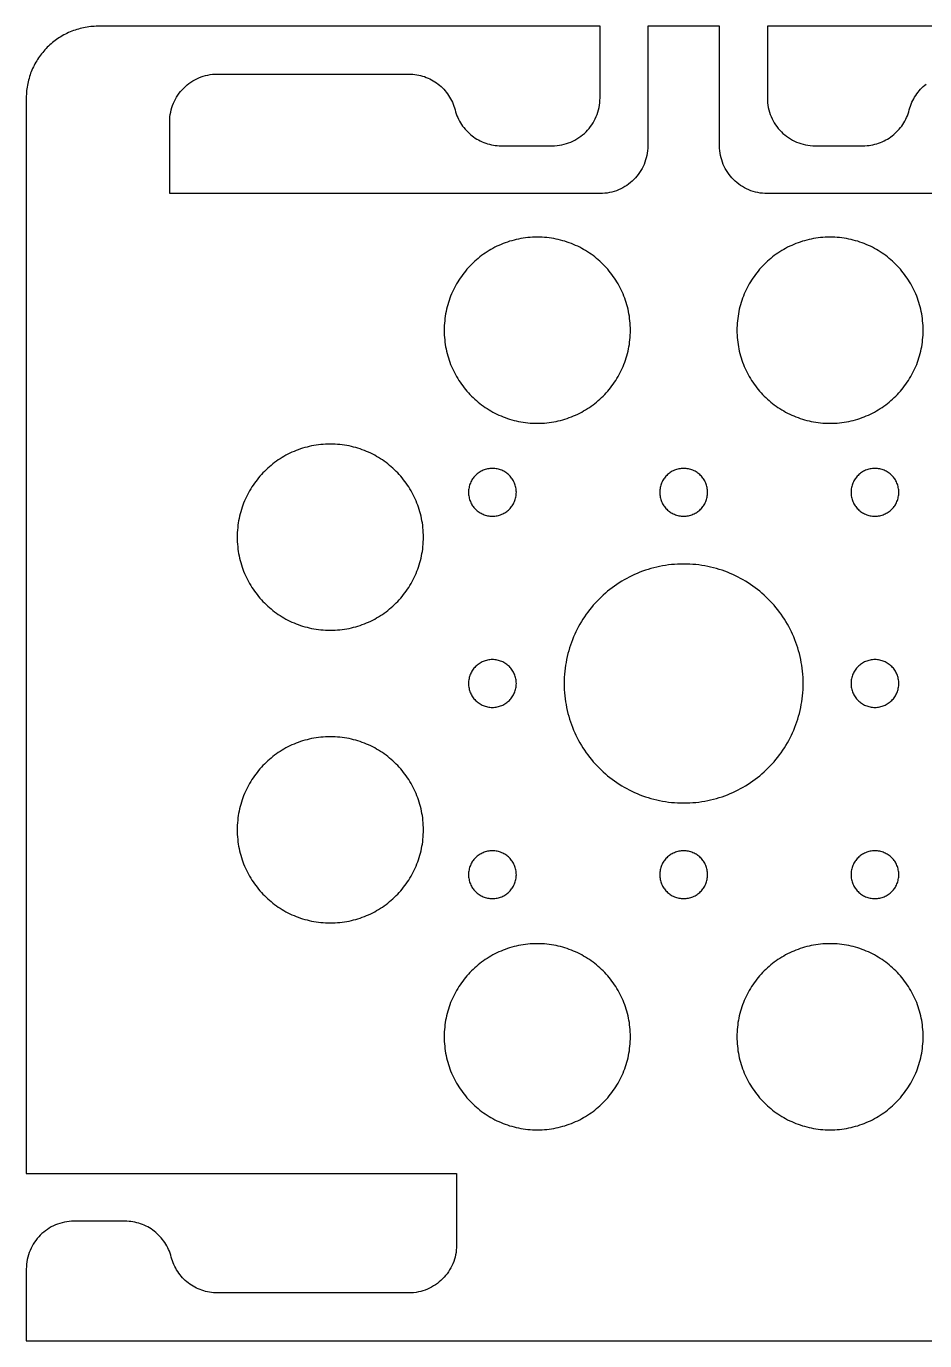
# Model space of a CAD drawing. Extents: x -13 to 43.9, y 40.2 to 95.2.
# Drawn here: x -13 to 24.6, y 40.2 to 95.2 of the extents above; entities that cross this region are included whole.
import ezdxf

# ---------------------------------------------------------------- set-up
doc = ezdxf.new("R2010")
doc.units = 0
doc.layers.get('0').update_dxf_attribs({"linetype": 'CONTINUOUS'})

msp = doc.modelspace()

# ---------------------------------------------------------------- linework, layer by layer
at = {"color": 7}
for points in [[(-13, 43.25), (-13, 40.25), (33.896, 40.25), (33.896, 47.25), (40.796, 47.25), (40.796, 60.3), (43.896, 60.3), (43.896, 75.2), (40.796, 75.2), (40.796, 95.25), (18, 95.25), (18, 92.25)], [(11, 92.25), (11, 95.25), (-10, 95.25)], [(16, 90.25), (16, 95.25), (13, 95.25), (13, 90.25)], [(-5.000529, 93.250534), (2.999471, 93.252634)], [(-13, 92.25), (-13, 47.25), (5, 47.25), (5, 44.25)], [(11, 88.25), (-7, 88.25), (-7, 91.250529)], [(36, 91.250529), (36, 88.25), (18, 88.25)], [(6.873665, 90.25), (9, 90.25)], [(20, 90.25), (22, 90.25)], [(-8.872983, 45.25), (-11, 45.25)], [(3, 42.25), (-5, 42.25)]]:
    msp.add_lwpolyline(points, dxfattribs=at)
for points in [[(12.272062, 82.532072), (12.272065, 82.532072)], [(24.517934, 82.532072), (24.517934, 82.532072)], [(7.5, 75.75), (7.5, 75.75)], [(15.5, 75.75), (15.5, 75.75)], [(23.5, 75.75), (23.5, 75.75)], [(3.612927, 73.872934), (3.612928, 73.872934)], [(7.5, 67.75), (7.5, 67.75)], [(19.5, 67.75), (19.5, 67.75)], [(23.5, 67.75), (23.5, 67.75)], [(3.612928, 61.627065), (3.612928, 61.627065)], [(7.5, 59.75), (7.5, 59.75)], [(15.5, 59.75), (15.5, 59.75)], [(23.5, 59.75), (23.5, 59.75)], [(12.272062, 52.967928), (12.272065, 52.967928)], [(24.517931, 52.967928), (24.517934, 52.967928)]]:
    msp.add_lwpolyline(points, close=True, dxfattribs=at)
for points in [[(-10.604605, 95.18905), (-10.799897, 95.14909), (-10.988278, 95.09015), (-11.167735, 95.014244)], [(-10, 95.25), (-10.207107, 95.25), (-10.409312, 95.22901), (-10.604605, 95.18905)], [(-11.677328, 94.737646), (-11.836929, 94.629822), (-11.985597, 94.507043), (-12.12132, 94.371319)], [(-11.167735, 95.014244), (-11.347193, 94.938344), (-11.517727, 94.84547), (-11.677328, 94.737646)], [(-12.12132, 94.371319), (-12.257044, 94.235596), (-12.379823, 94.086928), (-12.487647, 93.927327)], [(-12.487647, 93.927327), (-12.595471, 93.767726), (-12.688341, 93.597192), (-12.764245, 93.417734)], [(-12.764245, 93.417734), (-12.840145, 93.238277), (-12.899088, 93.049896), (-12.939051, 92.854604)], [(-6.118489, 92.908777), (-6.012118, 92.980667), (-5.898458, 93.042589), (-5.778849, 93.093207)], [(-5.778849, 93.093207), (-5.65924, 93.143827), (-5.533683, 93.183137), (-5.403516, 93.209804)], [(-5.403516, 93.209804), (-5.27335, 93.236474), (-5.138574, 93.250494), (-5.000529, 93.250534)], [(2.999471, 93.252634), (3.113559, 93.252664), (3.22584, 93.243034), (3.335428, 93.224444)], [(3.335428, 93.224444), (3.445017, 93.205854), (3.551912, 93.178294), (3.655228, 93.142444)], [(3.655228, 93.142444), (3.758543, 93.106604), (3.85828, 93.062474), (3.95355, 93.01076)], [(3.95355, 93.01076), (4.04882, 92.95904), (4.139624, 92.89973), (4.225076, 92.833511)], [(-12.939051, 92.854604), (-12.979013, 92.659312), (-13, 92.457107), (-13, 92.25)], [(-6.658544, 92.36858), (-6.586684, 92.474971), (-6.504856, 92.574076), (-6.4144, 92.664555)], [(-6.4144, 92.664555), (-6.323944, 92.755035), (-6.224861, 92.836889), (-6.118489, 92.908777)], [(4.225076, 92.833511), (4.310528, 92.767291), (4.390626, 92.694166), (4.464486, 92.61482)], [(4.464486, 92.61482), (4.538346, 92.53547), (4.605967, 92.449907), (4.666462, 92.358807)], [(24.207206, 92.358841), (24.267696, 92.449941), (24.335321, 92.535509), (24.409181, 92.614856)], [(24.409181, 92.614856), (24.483041, 92.694206), (24.56314, 92.767331), (24.648592, 92.83355)], [(-6.959381, 91.653527), (-6.932748, 91.783701), (-6.893469, 91.909269), (-6.842883, 92.028891)], [(-6.842883, 92.028891), (-6.792297, 92.148513), (-6.730404, 92.262189), (-6.658544, 92.36858)], [(4.666462, 92.358807), (4.726957, 92.267707), (4.780326, 92.171074), (4.825684, 92.069595)], [(4.825684, 92.069595), (4.871041, 91.968116), (4.908386, 91.861791), (4.936833, 91.751306)], [(10.959367, 91.846927), (10.986008, 91.977125), (11, 92.111929), (11, 92.25)], [(18, 92.25), (18, 92.111929), (18.01399, 91.977125), (18.04063, 91.84693)], [(23.936837, 91.751334), (23.965287, 91.86182), (24.002627, 91.968146), (24.047985, 92.069626)], [(24.047985, 92.069626), (24.093345, 92.171106), (24.146715, 92.26774), (24.207206, 92.358841)], [(-7, 91.250529), (-7, 91.388574), (-6.986014, 91.523354), (-6.959381, 91.653527)], [(4.936833, 91.751306), (4.965273, 91.640846), (5.002609, 91.534542), (5.047953, 91.433082)], [(5.047953, 91.433082), (5.093297, 91.331622), (5.146651, 91.235006), (5.207128, 91.14392)], [(10.658431, 91.131778), (10.730311, 91.238179), (10.792227, 91.351868), (10.84283, 91.471507)], [(10.84283, 91.471507), (10.89343, 91.591145), (10.93273, 91.716732), (10.959367, 91.846927)], [(18.04063, 91.84693), (18.06727, 91.716735), (18.10656, 91.591148), (18.157167, 91.47151)], [(18.157167, 91.47151), (18.207767, 91.351871), (18.269683, 91.238182), (18.341566, 91.131781)], [(23.666545, 91.143942), (23.727025, 91.235032), (23.780375, 91.331646), (23.825719, 91.433107)], [(23.825719, 91.433107), (23.871059, 91.534568), (23.908399, 91.640872), (23.936837, 91.751334)], [(5.207128, 91.14392), (5.267605, 91.05283), (5.335205, 90.967279), (5.409042, 90.887941)], [(5.409042, 90.887941), (5.482879, 90.808601), (5.562955, 90.735481), (5.648381, 90.669263)], [(10.118219, 90.591566), (10.224619, 90.663446), (10.323731, 90.745301), (10.414213, 90.835783)], [(10.414213, 90.835783), (10.504693, 90.926263), (10.586548, 91.025377), (10.658431, 91.131778)], [(18.341566, 91.131781), (18.413446, 91.02538), (18.495302, 90.926269), (18.585784, 90.835786)], [(18.585784, 90.835786), (18.676264, 90.745306), (18.775378, 90.663451), (18.881778, 90.591569)], [(23.225292, 90.66928), (23.310722, 90.7355), (23.390793, 90.80862), (23.464631, 90.887959)], [(23.464631, 90.887959), (23.538471, 90.967299), (23.606068, 91.052855), (23.666545, 91.143942)], [(5.648381, 90.669263), (5.733807, 90.603043), (5.824584, 90.543732), (5.919828, 90.492009)], [(5.919828, 90.492009), (6.015071, 90.440289), (6.114779, 90.396149), (6.218068, 90.360297)], [(6.218068, 90.360297), (6.321356, 90.324447), (6.428224, 90.296867), (6.537785, 90.278247)], [(6.537785, 90.278247), (6.647346, 90.259651), (6.759602, 90.25), (6.873665, 90.25)], [(9, 90.25), (9.138071, 90.25), (9.272874, 90.26399), (9.403069, 90.29063)], [(9.403069, 90.29063), (9.533264, 90.31727), (9.658852, 90.35656), (9.77849, 90.407167)], [(9.77849, 90.407167), (9.898128, 90.457767), (10.011818, 90.519683), (10.118219, 90.591566)], [(13, 90.25), (13, 90.111929), (12.98601, 89.977125), (12.95937, 89.84693)], [(16.040633, 89.846927), (16.013992, 89.977125), (16, 90.111929), (16, 90.25)], [(18.881778, 90.591569), (18.988179, 90.519689), (19.101869, 90.457773), (19.221507, 90.40717)], [(19.221507, 90.40717), (19.341146, 90.35657), (19.466732, 90.31728), (19.596928, 90.290633)], [(19.596928, 90.290633), (19.727126, 90.263991), (19.861929, 90.25), (20, 90.25)], [(22, 90.25), (22.114064, 90.25), (22.22632, 90.2597), (22.335883, 90.27826)], [(22.335883, 90.27826), (22.445445, 90.29688), (22.552314, 90.32445), (22.655602, 90.36031)], [(22.655602, 90.36031), (22.758891, 90.39617), (22.8586, 90.4403), (22.953844, 90.492023)], [(22.953844, 90.492023), (23.049084, 90.543743), (23.139865, 90.603061), (23.225292, 90.66928)], [(12.95937, 89.84693), (12.93273, 89.716735), (12.89344, 89.591148), (12.842833, 89.47151)], [(16.15717, 89.471507), (16.10657, 89.591145), (16.06727, 89.716732), (16.040633, 89.846927)], [(12.658434, 89.131781), (12.586554, 89.02538), (12.504698, 88.926269), (12.414216, 88.835786)], [(12.842833, 89.47151), (12.792233, 89.351871), (12.730317, 89.238182), (12.658434, 89.131781)], [(16.341569, 89.131778), (16.269689, 89.238179), (16.207773, 89.351868), (16.15717, 89.471507)], [(16.585787, 88.835783), (16.495307, 88.926263), (16.413452, 89.025377), (16.341569, 89.131778)], [(12.118222, 88.591569), (12.011821, 88.519689), (11.898131, 88.457773), (11.778493, 88.40717)], [(12.414216, 88.835786), (12.323736, 88.745306), (12.224622, 88.663451), (12.118222, 88.591569)], [(16.881781, 88.591566), (16.775381, 88.663446), (16.676269, 88.745301), (16.585787, 88.835783)], [(17.22151, 88.407167), (17.101872, 88.457767), (16.988182, 88.519683), (16.881781, 88.591566)], [(11.403072, 88.290633), (11.272874, 88.263991), (11.138071, 88.25), (11, 88.25)], [(11.778493, 88.40717), (11.658854, 88.35657), (11.533268, 88.31728), (11.403072, 88.290633)], [(17.596931, 88.29063), (17.466735, 88.31727), (17.341149, 88.35656), (17.22151, 88.407167)], [(18, 88.25), (17.861929, 88.25), (17.727126, 88.26399), (17.596931, 88.29063)], [(8.377068, 86.427069), (8.108174, 86.427069), (7.845645, 86.399819), (7.592089, 86.347939)], [(9.162046, 86.347939), (8.908491, 86.399819), (8.645961, 86.427069), (8.377068, 86.427069)], [(20.622937, 86.427069), (20.354043, 86.427069), (20.091514, 86.399819), (19.837959, 86.347939)], [(21.407915, 86.347939), (21.15436, 86.399819), (20.891831, 86.427069), (20.622937, 86.427069)], [(6.860955, 86.120984), (6.627959, 86.022435), (6.406549, 85.901859), (6.199333, 85.761867)], [(7.592089, 86.347939), (7.338531, 86.296054), (7.093951, 86.219532), (6.860955, 86.120984)], [(9.893178, 86.120984), (9.660182, 86.219534), (9.415601, 86.296055), (9.162046, 86.347939)], [(10.554799, 85.761867), (10.347584, 85.901859), (10.126173, 86.022435), (9.893178, 86.120984)], [(19.106827, 86.120984), (18.873832, 86.022434), (18.652421, 85.901859), (18.445205, 85.761867)], [(19.837959, 86.347939), (19.584404, 86.296059), (19.339823, 86.219532), (19.106827, 86.120984)], [(22.139047, 86.120984), (21.906051, 86.219534), (21.66147, 86.296055), (21.407915, 86.347939)], [(22.800669, 85.761867), (22.593453, 85.901859), (22.372042, 86.022435), (22.139047, 86.120984)], [(5.622884, 85.286253), (5.44667, 85.110039), (5.287261, 84.917019), (5.14727, 84.709803)], [(6.199333, 85.761867), (5.992118, 85.621875), (5.799098, 85.462467), (5.622884, 85.286253)], [(11.131249, 85.286253), (10.955035, 85.462467), (10.762015, 85.621875), (10.554799, 85.761867)], [(11.606863, 84.709804), (11.466871, 84.917019), (11.307463, 85.110039), (11.131249, 85.286253)], [(17.868756, 85.286253), (17.692542, 85.110039), (17.533134, 84.917019), (17.393142, 84.709804)], [(18.445205, 85.761867), (18.23799, 85.621875), (18.04497, 85.462467), (17.868756, 85.286253)], [(23.377118, 85.286253), (23.200904, 85.462467), (23.007884, 85.621875), (22.800669, 85.761867)], [(23.852732, 84.709804), (23.71274, 84.917019), (23.553332, 85.110039), (23.377118, 85.286253)], [(5.14727, 84.709803), (5.007278, 84.502588), (4.886702, 84.281177), (4.788153, 84.048182)], [(11.96598, 84.048182), (11.86743, 84.281178), (11.746855, 84.502588), (11.606863, 84.709804)], [(17.393142, 84.709804), (17.25315, 84.502588), (17.132574, 84.281177), (17.034025, 84.048182)], [(24.211849, 84.048182), (24.113299, 84.281177), (23.992724, 84.502588), (23.852732, 84.709804)], [(4.788153, 84.048182), (4.689604, 83.815186), (4.613082, 83.570605), (4.561197, 83.31705)], [(12.192935, 83.31705), (12.141055, 83.570606), (12.064528, 83.815186), (11.96598, 84.048182)], [(17.034025, 84.048182), (16.935475, 83.815186), (16.858954, 83.570605), (16.80707, 83.31705)], [(24.438804, 83.31705), (24.386924, 83.570605), (24.310397, 83.815186), (24.211849, 84.048182)], [(4.561197, 83.31705), (4.509312, 83.063495), (4.482064, 82.800966), (4.482064, 82.532072)], [(12.272065, 82.532072), (12.272065, 82.800966), (12.244815, 83.063495), (12.192935, 83.31705)], [(16.80707, 83.31705), (16.75519, 83.063495), (16.72794, 82.800966), (16.72794, 82.532072)], [(24.517934, 82.532072), (24.517934, 82.800966), (24.490684, 83.063495), (24.438804, 83.31705)], [(4.482064, 82.532072), (4.482064, 82.263178), (4.509312, 82.000649), (4.561197, 81.747094)], [(12.192932, 81.747094), (12.244812, 82.000649), (12.272062, 82.263178), (12.272062, 82.532072)], [(16.72794, 82.532072), (16.72794, 82.263178), (16.75519, 82.000649), (16.80707, 81.747094)], [(24.438804, 81.747094), (24.490684, 82.000649), (24.517934, 82.263178), (24.517934, 82.532072)], [(4.561197, 81.747094), (4.613082, 81.493539), (4.689604, 81.248958), (4.788153, 81.015962)], [(11.965977, 81.015962), (12.064527, 81.248958), (12.141048, 81.493538), (12.192932, 81.747094)], [(16.80707, 81.747094), (16.85895, 81.493539), (16.935477, 81.248958), (17.034025, 81.015962)], [(24.211849, 81.015962), (24.310399, 81.248958), (24.38692, 81.493539), (24.438804, 81.747094)], [(4.788153, 81.015962), (4.886702, 80.782967), (5.007278, 80.561556), (5.14727, 80.35434)], [(11.60686, 80.35434), (11.746852, 80.561556), (11.867428, 80.782966), (11.965977, 81.015962)], [(17.034025, 81.015962), (17.132575, 80.782967), (17.25315, 80.561556), (17.393142, 80.35434)], [(23.852732, 80.35434), (23.992724, 80.561556), (24.1133, 80.782967), (24.211849, 81.015962)], [(5.14727, 80.35434), (5.287262, 80.147125), (5.44667, 79.954105), (5.622884, 79.777891)], [(11.131246, 79.777891), (11.30746, 79.954105), (11.466868, 80.147125), (11.60686, 80.35434)], [(17.393142, 80.35434), (17.533134, 80.147125), (17.692542, 79.954105), (17.868756, 79.777891)], [(23.377118, 79.777891), (23.553332, 79.954105), (23.71274, 80.147125), (23.852732, 80.35434)], [(5.622884, 79.777891), (5.799098, 79.601677), (5.992118, 79.442269), (6.199333, 79.302277)], [(10.554796, 79.302277), (10.762012, 79.442269), (10.955032, 79.601677), (11.131246, 79.777891)], [(17.868756, 79.777891), (18.04497, 79.601677), (18.23799, 79.442269), (18.445205, 79.302277)], [(22.800669, 79.302277), (23.007884, 79.442269), (23.200904, 79.601677), (23.377118, 79.777891)], [(6.199333, 79.302277), (6.406548, 79.162285), (6.627959, 79.041709), (6.860955, 78.94316)], [(9.893175, 78.94316), (10.12617, 79.04171), (10.347581, 79.162285), (10.554796, 79.302277)], [(18.445205, 79.302277), (18.652421, 79.162285), (18.873832, 79.041709), (19.106827, 78.94316)], [(22.139047, 78.94316), (22.372042, 79.04171), (22.593453, 79.162285), (22.800669, 79.302277)], [(6.860955, 78.94316), (7.093951, 78.84461), (7.338531, 78.768089), (7.592086, 78.716205)], [(7.592086, 78.716205), (7.845641, 78.664325), (8.108171, 78.637075), (8.377065, 78.637075)], [(8.377065, 78.637075), (8.645958, 78.637075), (8.908488, 78.664325), (9.162043, 78.716205)], [(9.162043, 78.716205), (9.415598, 78.768085), (9.660179, 78.844612), (9.893175, 78.94316)], [(19.106827, 78.94316), (19.339823, 78.84461), (19.584404, 78.768089), (19.837959, 78.716205)], [(19.837959, 78.716205), (20.091514, 78.664325), (20.354043, 78.637075), (20.622937, 78.637075)], [(20.622937, 78.637075), (20.891831, 78.637075), (21.15436, 78.664325), (21.407915, 78.716205)], [(21.407915, 78.716205), (21.66147, 78.768085), (21.906051, 78.844612), (22.139047, 78.94316)], [(-1.067051, 77.688801), (-1.320606, 77.636921), (-1.565187, 77.560394), (-1.798183, 77.461846)], [(-0.282073, 77.767931), (-0.550967, 77.767931), (-0.813496, 77.740681), (-1.067051, 77.688801)], [(0.502905, 77.688801), (0.24935, 77.740681), (-0.013179, 77.767931), (-0.282073, 77.767931)], [(1.234037, 77.461846), (1.001041, 77.560396), (0.756461, 77.636917), (0.502905, 77.688801)], [(-2.459804, 77.102729), (-2.66702, 76.962737), (-2.86004, 76.803329), (-3.036254, 76.627115)], [(-1.798183, 77.461846), (-2.031178, 77.363296), (-2.252589, 77.242721), (-2.459804, 77.102729)], [(1.895659, 77.102729), (1.688443, 77.242721), (1.467033, 77.363297), (1.234037, 77.461846)], [(2.472108, 76.627115), (2.295894, 76.803329), (2.102874, 76.962737), (1.895659, 77.102729)], [(-3.036254, 76.627115), (-3.212468, 76.450901), (-3.371876, 76.257881), (-3.511868, 76.050666)], [(2.947722, 76.050666), (2.80773, 76.257881), (2.648322, 76.450901), (2.472108, 76.627115)], [(5.792893, 76.457101), (5.747652, 76.411861), (5.706725, 76.362301), (5.670784, 76.309104)], [(5.940891, 76.57921), (5.88769, 76.54327), (5.838134, 76.50234), (5.792893, 76.457101)], [(6.110755, 76.67141), (6.050936, 76.64611), (5.994091, 76.61515), (5.940891, 76.57921)], [(6.298465, 76.72968), (6.233367, 76.71636), (6.170574, 76.69671), (6.110755, 76.67141)], [(6.5, 76.75), (6.430964, 76.75), (6.363563, 76.743), (6.298465, 76.72968)], [(6.701535, 76.729686), (6.636437, 76.743004), (6.569036, 76.75), (6.5, 76.75)], [(6.889245, 76.671416), (6.829426, 76.696716), (6.766633, 76.716366), (6.701535, 76.729686)], [(7.05911, 76.579216), (7.00591, 76.615156), (6.949065, 76.646116), (6.889245, 76.671416)], [(7.207107, 76.457107), (7.161866, 76.502347), (7.11231, 76.543277), (7.05911, 76.579216)], [(7.329216, 76.30911), (7.293275, 76.36231), (7.252348, 76.411866), (7.207107, 76.457107)], [(13.792893, 76.457101), (13.747653, 76.411861), (13.706723, 76.362301), (13.670784, 76.309104)], [(13.94089, 76.57921), (13.88769, 76.54327), (13.838134, 76.50234), (13.792893, 76.457101)], [(14.110755, 76.67141), (14.050935, 76.64611), (13.994091, 76.61515), (13.94089, 76.57921)], [(14.298465, 76.72968), (14.233365, 76.71636), (14.170574, 76.69671), (14.110755, 76.67141)], [(14.5, 76.75), (14.43096, 76.75), (14.363563, 76.743), (14.298465, 76.72968)], [(14.701529, 76.729686), (14.636437, 76.743004), (14.569036, 76.75), (14.5, 76.75)], [(14.889239, 76.671416), (14.829419, 76.696716), (14.766626, 76.716366), (14.701529, 76.729686)], [(15.059104, 76.579216), (15.005904, 76.615156), (14.949058, 76.646116), (14.889239, 76.671416)], [(15.207101, 76.457107), (15.161861, 76.502347), (15.112301, 76.543277), (15.059104, 76.579216)], [(15.32921, 76.30911), (15.29327, 76.36231), (15.25234, 76.411866), (15.207101, 76.457107)], [(21.792893, 76.457101), (21.747653, 76.411861), (21.706723, 76.362301), (21.670784, 76.309104)], [(21.94089, 76.57921), (21.88769, 76.54327), (21.838134, 76.50234), (21.792893, 76.457101)], [(22.110755, 76.67141), (22.050935, 76.64611), (21.994091, 76.61515), (21.94089, 76.57921)], [(22.298465, 76.72968), (22.233365, 76.71636), (22.170574, 76.69671), (22.110755, 76.67141)], [(22.5, 76.75), (22.43096, 76.75), (22.363563, 76.743), (22.298465, 76.72968)], [(22.701529, 76.729686), (22.636437, 76.743004), (22.569036, 76.75), (22.5, 76.75)], [(22.889239, 76.671416), (22.829419, 76.696716), (22.766626, 76.716366), (22.701529, 76.729686)], [(23.059104, 76.579216), (23.005904, 76.615156), (22.949058, 76.646116), (22.889239, 76.671416)], [(23.207101, 76.457107), (23.161861, 76.502347), (23.112301, 76.543277), (23.059104, 76.579216)], [(23.32921, 76.30911), (23.29327, 76.36231), (23.25234, 76.411866), (23.207101, 76.457107)], [(-3.511868, 76.050666), (-3.65186, 75.84345), (-3.772436, 75.622039), (-3.870985, 75.389044)], [(3.306839, 75.389044), (3.20829, 75.622039), (3.087714, 75.84345), (2.947722, 76.050666)], [(5.520316, 75.951529), (5.506996, 75.886437), (5.5, 75.819036), (5.5, 75.75)], [(5.578585, 76.139239), (5.553284, 76.079419), (5.533637, 76.016626), (5.520316, 75.951529)], [(5.670784, 76.309104), (5.634843, 76.255904), (5.603886, 76.199058), (5.578585, 76.139239)], [(7.421415, 76.139245), (7.396114, 76.199065), (7.365157, 76.255909), (7.329216, 76.30911)], [(7.479684, 75.951535), (7.466363, 76.016635), (7.446717, 76.079426), (7.421415, 76.139245)], [(7.5, 75.75), (7.5, 75.81904), (7.493, 75.886437), (7.479684, 75.951535)], [(13.520314, 75.951529), (13.506996, 75.886437), (13.5, 75.819036), (13.5, 75.75)], [(13.578584, 76.139239), (13.553284, 76.079419), (13.533634, 76.016626), (13.520314, 75.951529)], [(13.670784, 76.309104), (13.634844, 76.255904), (13.603884, 76.199058), (13.578584, 76.139239)], [(15.42141, 76.139245), (15.39611, 76.199065), (15.36515, 76.255909), (15.32921, 76.30911)], [(15.47968, 75.951535), (15.46636, 76.016635), (15.44671, 76.079426), (15.42141, 76.139245)], [(15.5, 75.75), (15.5, 75.81904), (15.493, 75.886437), (15.47968, 75.951535)], [(21.520314, 75.951529), (21.506996, 75.886437), (21.5, 75.819036), (21.5, 75.75)], [(21.578584, 76.139239), (21.553284, 76.079419), (21.533634, 76.016626), (21.520314, 75.951529)], [(21.670784, 76.309104), (21.634844, 76.255904), (21.603884, 76.199058), (21.578584, 76.139239)], [(23.42141, 76.139245), (23.39611, 76.199065), (23.36515, 76.255909), (23.32921, 76.30911)], [(23.47968, 75.951535), (23.46636, 76.016635), (23.44671, 76.079426), (23.42141, 76.139245)], [(23.5, 75.75), (23.5, 75.81904), (23.493, 75.886437), (23.47968, 75.951535)], [(-3.870985, 75.389044), (-3.969534, 75.156048), (-4.046056, 74.911467), (-4.09794, 74.657912)], [(3.533794, 74.657912), (3.48191, 74.911467), (3.405388, 75.156048), (3.306839, 75.389044)], [(5.5, 75.75), (5.5, 75.68096), (5.507, 75.613563), (5.520316, 75.548465)], [(5.520316, 75.548465), (5.533637, 75.483365), (5.553283, 75.420574), (5.578585, 75.360755)], [(5.578585, 75.360755), (5.603886, 75.300935), (5.634843, 75.244091), (5.670784, 75.19089)], [(7.329216, 75.190896), (7.365157, 75.244096), (7.396114, 75.300942), (7.421415, 75.360761)], [(7.421415, 75.360761), (7.446716, 75.420581), (7.466363, 75.483374), (7.479684, 75.548471)], [(7.479684, 75.548471), (7.493004, 75.613563), (7.5, 75.680964), (7.5, 75.75)], [(13.5, 75.75), (13.5, 75.68096), (13.507, 75.613563), (13.52032, 75.548465)], [(13.52032, 75.548465), (13.53364, 75.483365), (13.55329, 75.420574), (13.57859, 75.360755)], [(13.57859, 75.360755), (13.60389, 75.300935), (13.63485, 75.244091), (13.67079, 75.19089)], [(15.329216, 75.190896), (15.365156, 75.244096), (15.396116, 75.300942), (15.421416, 75.360761)], [(15.421416, 75.360761), (15.446716, 75.420581), (15.466366, 75.483374), (15.479686, 75.548471)], [(15.479686, 75.548471), (15.493004, 75.613563), (15.5, 75.680964), (15.5, 75.75)], [(21.5, 75.75), (21.5, 75.68096), (21.507, 75.613563), (21.52032, 75.548465)], [(21.52032, 75.548465), (21.53364, 75.483365), (21.55329, 75.420574), (21.57859, 75.360755)], [(21.57859, 75.360755), (21.60389, 75.300935), (21.63485, 75.244091), (21.67079, 75.19089)], [(23.329216, 75.190896), (23.365156, 75.244096), (23.396116, 75.300942), (23.421416, 75.360761)], [(23.421416, 75.360761), (23.446716, 75.420581), (23.466366, 75.483374), (23.479686, 75.548471)], [(23.479686, 75.548471), (23.493004, 75.613563), (23.5, 75.680964), (23.5, 75.75)], [(5.670784, 75.19089), (5.706725, 75.13769), (5.747652, 75.088134), (5.792893, 75.042893)], [(5.792893, 75.042893), (5.838134, 74.997653), (5.88769, 74.956723), (5.94089, 74.920784)], [(5.94089, 74.920784), (5.99409, 74.884844), (6.050935, 74.853884), (6.110755, 74.828584)], [(6.110755, 74.828584), (6.170574, 74.803284), (6.233367, 74.783634), (6.298465, 74.770314)], [(6.701535, 74.77032), (6.766633, 74.78364), (6.829426, 74.80329), (6.889245, 74.82859)], [(6.889245, 74.82859), (6.949064, 74.85389), (7.005909, 74.88485), (7.059109, 74.92079)], [(7.059109, 74.92079), (7.11231, 74.95673), (7.161866, 74.99766), (7.207107, 75.042899)], [(7.207107, 75.042899), (7.252348, 75.088139), (7.293275, 75.137699), (7.329216, 75.190896)], [(13.67079, 75.19089), (13.70673, 75.13769), (13.74766, 75.088134), (13.792899, 75.042893)], [(13.792899, 75.042893), (13.838139, 74.997653), (13.887699, 74.956723), (13.940896, 74.920784)], [(13.940896, 74.920784), (13.994096, 74.884844), (14.050942, 74.853884), (14.110761, 74.828584)], [(14.110761, 74.828584), (14.170581, 74.803284), (14.233374, 74.783634), (14.298471, 74.770314)], [(14.701535, 74.77032), (14.766635, 74.78364), (14.829426, 74.80329), (14.889245, 74.82859)], [(14.889245, 74.82859), (14.949065, 74.85389), (15.005909, 74.88485), (15.05911, 74.92079)], [(15.05911, 74.92079), (15.11231, 74.95673), (15.161866, 74.99766), (15.207107, 75.042899)], [(15.207107, 75.042899), (15.252347, 75.088139), (15.293277, 75.137699), (15.329216, 75.190896)], [(21.67079, 75.19089), (21.70673, 75.13769), (21.74766, 75.088134), (21.792899, 75.042893)], [(21.792899, 75.042893), (21.838139, 74.997653), (21.887699, 74.956723), (21.940896, 74.920784)], [(21.940896, 74.920784), (21.994096, 74.884844), (22.050942, 74.853884), (22.110761, 74.828584)], [(22.110761, 74.828584), (22.170581, 74.803284), (22.233374, 74.783634), (22.298471, 74.770314)], [(22.701535, 74.77032), (22.766635, 74.78364), (22.829426, 74.80329), (22.889245, 74.82859)], [(22.889245, 74.82859), (22.949065, 74.85389), (23.005909, 74.88485), (23.05911, 74.92079)], [(23.05911, 74.92079), (23.11231, 74.95673), (23.161866, 74.99766), (23.207107, 75.042899)], [(23.207107, 75.042899), (23.252347, 75.088139), (23.293277, 75.137699), (23.329216, 75.190896)], [(-4.09794, 74.657912), (-4.149825, 74.404357), (-4.177073, 74.141828), (-4.177073, 73.872934)], [(3.612928, 73.872934), (3.612928, 74.141828), (3.585679, 74.404357), (3.533794, 74.657912)], [(6.298465, 74.770314), (6.363563, 74.756996), (6.430964, 74.75), (6.5, 74.75)], [(6.5, 74.75), (6.569036, 74.75), (6.636437, 74.757), (6.701535, 74.77032)], [(14.298471, 74.770314), (14.363563, 74.756996), (14.430964, 74.75), (14.5, 74.75)], [(14.5, 74.75), (14.56904, 74.75), (14.636437, 74.757), (14.701535, 74.77032)], [(22.298471, 74.770314), (22.363563, 74.756996), (22.430964, 74.75), (22.5, 74.75)], [(22.5, 74.75), (22.56904, 74.75), (22.636437, 74.757), (22.701535, 74.77032)], [(-4.177073, 73.872934), (-4.177073, 73.60404), (-4.149825, 73.341511), (-4.09794, 73.087956)], [(3.533794, 73.087956), (3.585679, 73.341511), (3.612927, 73.60404), (3.612927, 73.872934)], [(-4.09794, 73.087956), (-4.046055, 72.834401), (-3.969533, 72.58982), (-3.870985, 72.356824)], [(3.306839, 72.356824), (3.405388, 72.58982), (3.48191, 72.834401), (3.533794, 73.087956)], [(13.492326, 72.648418), (13.166838, 72.581818), (12.85287, 72.483582), (12.553774, 72.357075)], [(14.5, 72.75), (14.154822, 72.75), (13.817814, 72.71502), (13.492326, 72.648418)], [(15.507674, 72.648418), (15.182186, 72.715022), (14.845178, 72.75), (14.5, 72.75)], [(16.446226, 72.357075), (16.14713, 72.483582), (15.833162, 72.581813), (15.507674, 72.648418)], [(-3.870985, 72.356824), (-3.772436, 72.123829), (-3.65186, 71.902418), (-3.511868, 71.695202)], [(2.947722, 71.695202), (3.087714, 71.902418), (3.20829, 72.123829), (3.306839, 72.356824)], [(12.553774, 72.357075), (12.254678, 72.230568), (11.970454, 72.075786), (11.704452, 71.896079)], [(17.295548, 71.896079), (17.029546, 72.075786), (16.745322, 72.230568), (16.446226, 72.357075)], [(-3.511868, 71.695202), (-3.371876, 71.487987), (-3.212468, 71.294967), (-3.036254, 71.118753)], [(2.472108, 71.118753), (2.648322, 71.294967), (2.80773, 71.487987), (2.947722, 71.695202)], [(11.704452, 71.896079), (11.438451, 71.716371), (11.190672, 71.511739), (10.964466, 71.285534)], [(18.035534, 71.285534), (17.809328, 71.511739), (17.561549, 71.716371), (17.295548, 71.896079)], [(-3.036254, 71.118753), (-2.86004, 70.942539), (-2.66702, 70.783131), (-2.459804, 70.643139)], [(1.895659, 70.643139), (2.102874, 70.783131), (2.295894, 70.942539), (2.472108, 71.118753)], [(10.964466, 71.285534), (10.738261, 71.059328), (10.533629, 70.811549), (10.353921, 70.545548)], [(18.646079, 70.545548), (18.466371, 70.811549), (18.261739, 71.059328), (18.035534, 71.285534)], [(-2.459804, 70.643139), (-2.252589, 70.503147), (-2.031178, 70.382571), (-1.798183, 70.284022)], [(1.234037, 70.284022), (1.467033, 70.382572), (1.688443, 70.503147), (1.895659, 70.643139)], [(10.353921, 70.545548), (10.174214, 70.279546), (10.019432, 69.995322), (9.892925, 69.696226)], [(19.107075, 69.696226), (18.980568, 69.995322), (18.825786, 70.279546), (18.646079, 70.545548)], [(-1.798183, 70.284022), (-1.565187, 70.185472), (-1.320606, 70.108951), (-1.067051, 70.057067)], [(-1.067051, 70.057067), (-0.813496, 70.005177), (-0.550967, 69.977937), (-0.282073, 69.977937)], [(-0.282073, 69.977937), (-0.013179, 69.977937), (0.24935, 70.005187), (0.502905, 70.057067)], [(0.502905, 70.057067), (0.756461, 70.108947), (1.001041, 70.185474), (1.234037, 70.284022)], [(9.892925, 69.696226), (9.766418, 69.39713), (9.668187, 69.083162), (9.601582, 68.757674)], [(19.398418, 68.757674), (19.331818, 69.083162), (19.233582, 69.39713), (19.107075, 69.696226)], [(9.601582, 68.757674), (9.534978, 68.432186), (9.5, 68.095178), (9.5, 67.75)], [(19.5, 67.75), (19.5, 68.095178), (19.46502, 68.432186), (19.398418, 68.757674)], [(5.670784, 68.309104), (5.634843, 68.255904), (5.603886, 68.199058), (5.578585, 68.139239)], [(5.792893, 68.457101), (5.747652, 68.411861), (5.706725, 68.362301), (5.670784, 68.309104)], [(5.940891, 68.57921), (5.88769, 68.54327), (5.838134, 68.50234), (5.792893, 68.457101)], [(6.110755, 68.67141), (6.050936, 68.64611), (5.994091, 68.61515), (5.940891, 68.57921)], [(6.298465, 68.72968), (6.233367, 68.71636), (6.170574, 68.69671), (6.110755, 68.67141)], [(6.5, 68.75), (6.430964, 68.75), (6.363563, 68.743), (6.298465, 68.72968)], [(6.701535, 68.729686), (6.636437, 68.743004), (6.569036, 68.75), (6.5, 68.75)], [(6.889245, 68.671416), (6.829426, 68.696716), (6.766633, 68.716366), (6.701535, 68.729686)], [(7.05911, 68.579216), (7.00591, 68.615156), (6.949065, 68.646116), (6.889245, 68.671416)], [(7.207107, 68.457107), (7.161866, 68.502347), (7.11231, 68.543277), (7.05911, 68.579216)], [(7.329216, 68.30911), (7.293275, 68.36231), (7.252348, 68.411866), (7.207107, 68.457107)], [(7.421415, 68.139245), (7.396114, 68.199065), (7.365157, 68.255909), (7.329216, 68.30911)], [(21.670784, 68.309104), (21.634844, 68.255904), (21.603884, 68.199058), (21.578584, 68.139239)], [(21.792893, 68.457101), (21.747653, 68.411861), (21.706723, 68.362301), (21.670784, 68.309104)], [(21.94089, 68.57921), (21.88769, 68.54327), (21.838134, 68.50234), (21.792893, 68.457101)], [(22.110755, 68.67141), (22.050935, 68.64611), (21.994091, 68.61515), (21.94089, 68.57921)], [(22.298465, 68.72968), (22.233365, 68.71636), (22.170574, 68.69671), (22.110755, 68.67141)], [(22.5, 68.75), (22.43096, 68.75), (22.363563, 68.743), (22.298465, 68.72968)], [(22.701529, 68.729686), (22.636437, 68.743004), (22.569036, 68.75), (22.5, 68.75)], [(22.889239, 68.671416), (22.829419, 68.696716), (22.766626, 68.716366), (22.701529, 68.729686)], [(23.059104, 68.579216), (23.005904, 68.615156), (22.949058, 68.646116), (22.889239, 68.671416)], [(23.207101, 68.457107), (23.161861, 68.502347), (23.112301, 68.543277), (23.059104, 68.579216)], [(23.32921, 68.30911), (23.29327, 68.36231), (23.25234, 68.411866), (23.207101, 68.457107)], [(23.42141, 68.139245), (23.39611, 68.199065), (23.36515, 68.255909), (23.32921, 68.30911)], [(5.520316, 67.951529), (5.506996, 67.886437), (5.5, 67.819036), (5.5, 67.75)], [(5.5, 67.75), (5.5, 67.68096), (5.507, 67.613563), (5.520316, 67.548465)], [(5.578585, 68.139239), (5.553284, 68.079419), (5.533637, 68.016626), (5.520316, 67.951529)], [(7.479684, 67.951535), (7.466363, 68.016635), (7.446717, 68.079426), (7.421415, 68.139245)], [(7.5, 67.75), (7.5, 67.81904), (7.493, 67.886437), (7.479684, 67.951535)], [(7.479684, 67.548471), (7.493004, 67.613563), (7.5, 67.680964), (7.5, 67.75)], [(9.5, 67.75), (9.5, 67.404822), (9.534978, 67.067814), (9.601582, 66.742326)], [(19.398418, 66.742326), (19.465022, 67.067814), (19.5, 67.404822), (19.5, 67.75)], [(21.520314, 67.951529), (21.506996, 67.886437), (21.5, 67.819036), (21.5, 67.75)], [(21.5, 67.75), (21.5, 67.68096), (21.507, 67.613563), (21.52032, 67.548465)], [(21.578584, 68.139239), (21.553284, 68.079419), (21.533634, 68.016626), (21.520314, 67.951529)], [(23.47968, 67.951535), (23.46636, 68.016635), (23.44671, 68.079426), (23.42141, 68.139245)], [(23.5, 67.75), (23.5, 67.81904), (23.493, 67.886437), (23.47968, 67.951535)], [(23.479686, 67.548471), (23.493004, 67.613563), (23.5, 67.680964), (23.5, 67.75)], [(5.520316, 67.548465), (5.533637, 67.483365), (5.553283, 67.420574), (5.578585, 67.360755)], [(5.578585, 67.360755), (5.603886, 67.300935), (5.634843, 67.244091), (5.670784, 67.19089)], [(5.670784, 67.19089), (5.706725, 67.13769), (5.747652, 67.088134), (5.792893, 67.042893)], [(7.207107, 67.042899), (7.252348, 67.088139), (7.293275, 67.137699), (7.329216, 67.190896)], [(7.329216, 67.190896), (7.365157, 67.244096), (7.396114, 67.300942), (7.421415, 67.360761)], [(7.421415, 67.360761), (7.446716, 67.420581), (7.466363, 67.483374), (7.479684, 67.548471)], [(21.52032, 67.548465), (21.53364, 67.483365), (21.55329, 67.420574), (21.57859, 67.360755)], [(21.57859, 67.360755), (21.60389, 67.300935), (21.63485, 67.244091), (21.67079, 67.19089)], [(21.67079, 67.19089), (21.70673, 67.13769), (21.74766, 67.088134), (21.792899, 67.042893)], [(23.207107, 67.042899), (23.252347, 67.088139), (23.293277, 67.137699), (23.329216, 67.190896)], [(23.329216, 67.190896), (23.365156, 67.244096), (23.396116, 67.300942), (23.421416, 67.360761)], [(23.421416, 67.360761), (23.446716, 67.420581), (23.466366, 67.483374), (23.479686, 67.548471)], [(5.792893, 67.042893), (5.838134, 66.997653), (5.88769, 66.956723), (5.94089, 66.920784)], [(5.94089, 66.920784), (5.99409, 66.884844), (6.050935, 66.853884), (6.110755, 66.828584)], [(6.110755, 66.828584), (6.170574, 66.803284), (6.233367, 66.783634), (6.298465, 66.770314)], [(6.298465, 66.770314), (6.363563, 66.756996), (6.430964, 66.75), (6.5, 66.75)], [(6.5, 66.75), (6.569036, 66.75), (6.636437, 66.757), (6.701535, 66.77032)], [(6.701535, 66.77032), (6.766633, 66.78364), (6.829426, 66.80329), (6.889245, 66.82859)], [(6.889245, 66.82859), (6.949064, 66.85389), (7.005909, 66.88485), (7.059109, 66.92079)], [(7.059109, 66.92079), (7.11231, 66.95673), (7.161866, 66.99766), (7.207107, 67.042899)], [(9.601582, 66.742326), (9.668187, 66.416838), (9.766418, 66.10287), (9.892925, 65.803774)], [(19.107075, 65.803774), (19.233582, 66.10287), (19.331813, 66.416838), (19.398418, 66.742326)], [(21.792899, 67.042893), (21.838139, 66.997653), (21.887699, 66.956723), (21.940896, 66.920784)], [(21.940896, 66.920784), (21.994096, 66.884844), (22.050942, 66.853884), (22.110761, 66.828584)], [(22.110761, 66.828584), (22.170581, 66.803284), (22.233374, 66.783634), (22.298471, 66.770314)], [(22.298471, 66.770314), (22.363563, 66.756996), (22.430964, 66.75), (22.5, 66.75)], [(22.5, 66.75), (22.56904, 66.75), (22.636437, 66.757), (22.701535, 66.77032)], [(22.701535, 66.77032), (22.766635, 66.78364), (22.829426, 66.80329), (22.889245, 66.82859)], [(22.889245, 66.82859), (22.949065, 66.85389), (23.005909, 66.88485), (23.05911, 66.92079)], [(23.05911, 66.92079), (23.11231, 66.95673), (23.161866, 66.99766), (23.207107, 67.042899)], [(-0.282073, 65.522062), (-0.550966, 65.522062), (-0.813496, 65.494812), (-1.067051, 65.442932)], [(0.502906, 65.442932), (0.249351, 65.494812), (-0.013179, 65.522062), (-0.282073, 65.522062)], [(9.892925, 65.803774), (10.019432, 65.504678), (10.174214, 65.220454), (10.353921, 64.954453)], [(18.646079, 64.954453), (18.825786, 65.220454), (18.980568, 65.504678), (19.107075, 65.803774)], [(-1.798182, 65.215977), (-2.031178, 65.117428), (-2.252589, 64.996852), (-2.459804, 64.85686)], [(-1.067051, 65.442932), (-1.320606, 65.391052), (-1.565187, 65.314525), (-1.798182, 65.215977)], [(1.234037, 65.215977), (1.001041, 65.314527), (0.756461, 65.391048), (0.502906, 65.442932)], [(1.895659, 64.85686), (1.688444, 64.996852), (1.467033, 65.117428), (1.234037, 65.215977)], [(10.353921, 64.954453), (10.533629, 64.688451), (10.738261, 64.440672), (10.964466, 64.214466)], [(18.035534, 64.214466), (18.261739, 64.440672), (18.466371, 64.688451), (18.646079, 64.954453)], [(-3.036253, 64.381246), (-3.212467, 64.205032), (-3.371876, 64.012012), (-3.511868, 63.804797)], [(-2.459804, 64.85686), (-2.667019, 64.716868), (-2.860039, 64.55746), (-3.036253, 64.381246)], [(2.472108, 64.381246), (2.295894, 64.55746), (2.102874, 64.716868), (1.895659, 64.85686)], [(2.947723, 63.804797), (2.807731, 64.012012), (2.648322, 64.205032), (2.472108, 64.381246)], [(-3.511868, 63.804797), (-3.65186, 63.597581), (-3.772435, 63.376171), (-3.870984, 63.143175)], [(3.306839, 63.143175), (3.20829, 63.376171), (3.087715, 63.597581), (2.947723, 63.804797)], [(10.964466, 64.214466), (11.190672, 63.988261), (11.438451, 63.783629), (11.704452, 63.603921)], [(17.295548, 63.603921), (17.561549, 63.783629), (17.809328, 63.988261), (18.035534, 64.214466)], [(11.704452, 63.603921), (11.970454, 63.424214), (12.254678, 63.269432), (12.553774, 63.142925)], [(16.446226, 63.142925), (16.745322, 63.269432), (17.029546, 63.424214), (17.295548, 63.603921)], [(-3.870984, 63.143175), (-3.969533, 62.910179), (-4.046055, 62.665599), (-4.09794, 62.412044)], [(3.533794, 62.412043), (3.48191, 62.665599), (3.405388, 62.910179), (3.306839, 63.143175)], [(12.553774, 63.142925), (12.85287, 63.016418), (13.166838, 62.918187), (13.492326, 62.851582)], [(13.492326, 62.851582), (13.817814, 62.784978), (14.154822, 62.75), (14.5, 62.75)], [(14.5, 62.75), (14.845178, 62.75), (15.182186, 62.784978), (15.507674, 62.851582)], [(15.507674, 62.851582), (15.833162, 62.918186), (16.14713, 63.016418), (16.446226, 63.142925)], [(-4.09794, 62.412044), (-4.149825, 62.158488), (-4.177073, 61.895959), (-4.177073, 61.627065)], [(3.612928, 61.627065), (3.612928, 61.895959), (3.585679, 62.158488), (3.533794, 62.412043)], [(-4.177073, 61.627065), (-4.177073, 61.358172), (-4.149825, 61.095642), (-4.09794, 60.842087)], [(3.533795, 60.842087), (3.58568, 61.095642), (3.612928, 61.358172), (3.612928, 61.627065)], [(-4.09794, 60.842087), (-4.046055, 60.588532), (-3.969533, 60.343951), (-3.870984, 60.110955)], [(3.306839, 60.110955), (3.405388, 60.343951), (3.48191, 60.588532), (3.533795, 60.842087)], [(5.940891, 60.579216), (5.88769, 60.543274), (5.838134, 60.502348), (5.792893, 60.457107)], [(6.110755, 60.671415), (6.050936, 60.646114), (5.994091, 60.615157), (5.940891, 60.579216)], [(6.298465, 60.729684), (6.233367, 60.716363), (6.170574, 60.696716), (6.110755, 60.671415)], [(6.5, 60.75), (6.430964, 60.75), (6.363563, 60.743004), (6.298465, 60.729684)], [(6.701535, 60.729684), (6.636437, 60.743004), (6.569036, 60.75), (6.5, 60.75)], [(6.889245, 60.671415), (6.829426, 60.696716), (6.766633, 60.716363), (6.701535, 60.729684)], [(7.05911, 60.579216), (7.00591, 60.615157), (6.949065, 60.646114), (6.889245, 60.671415)], [(7.207107, 60.457107), (7.161866, 60.502348), (7.11231, 60.543275), (7.05911, 60.579216)], [(13.94089, 60.579216), (13.88769, 60.543275), (13.838134, 60.502348), (13.792893, 60.457107)], [(14.110755, 60.671415), (14.050935, 60.646114), (13.994091, 60.615157), (13.94089, 60.579216)], [(14.298465, 60.729684), (14.233365, 60.716363), (14.170574, 60.696717), (14.110755, 60.671415)], [(14.5, 60.75), (14.43096, 60.75), (14.363563, 60.743), (14.298465, 60.729684)], [(14.701529, 60.729684), (14.636437, 60.743004), (14.569036, 60.75), (14.5, 60.75)], [(14.889239, 60.671415), (14.829419, 60.696716), (14.766626, 60.716363), (14.701529, 60.729684)], [(15.059104, 60.579216), (15.005904, 60.615157), (14.949058, 60.646114), (14.889239, 60.671415)], [(15.207101, 60.457107), (15.161861, 60.502348), (15.112301, 60.543275), (15.059104, 60.579216)], [(21.94089, 60.579216), (21.88769, 60.543275), (21.838134, 60.502348), (21.792893, 60.457107)], [(22.110755, 60.671415), (22.050935, 60.646114), (21.994091, 60.615157), (21.94089, 60.579216)], [(22.298465, 60.729684), (22.233365, 60.716363), (22.170574, 60.696717), (22.110755, 60.671415)], [(22.5, 60.75), (22.43096, 60.75), (22.363563, 60.743), (22.298465, 60.729684)], [(22.701529, 60.729684), (22.636437, 60.743004), (22.569036, 60.75), (22.5, 60.75)], [(22.889239, 60.671415), (22.829419, 60.696716), (22.766626, 60.716363), (22.701529, 60.729684)], [(23.059104, 60.579216), (23.005904, 60.615157), (22.949058, 60.646114), (22.889239, 60.671415)], [(23.207101, 60.457107), (23.161861, 60.502348), (23.112301, 60.543275), (23.059104, 60.579216)], [(-3.870984, 60.110955), (-3.772435, 59.87796), (-3.65186, 59.656549), (-3.511868, 59.449334)], [(2.947723, 59.449334), (3.087715, 59.656549), (3.20829, 59.87796), (3.306839, 60.110955)], [(5.520316, 59.951535), (5.506996, 59.886437), (5.5, 59.819036), (5.5, 59.75)], [(5.578585, 60.139245), (5.553284, 60.079426), (5.533637, 60.016633), (5.520316, 59.951535)], [(5.670784, 60.309109), (5.634843, 60.255909), (5.603886, 60.199064), (5.578585, 60.139245)], [(5.792893, 60.457107), (5.747652, 60.411866), (5.706726, 60.36231), (5.670784, 60.309109)], [(7.329216, 60.309109), (7.293275, 60.36231), (7.252348, 60.411866), (7.207107, 60.457107)], [(7.421415, 60.139245), (7.396114, 60.199064), (7.365157, 60.255909), (7.329216, 60.309109)], [(7.479684, 59.951535), (7.466363, 60.016633), (7.446717, 60.079426), (7.421415, 60.139245)], [(7.5, 59.75), (7.5, 59.819036), (7.493, 59.886437), (7.479684, 59.951535)], [(13.520314, 59.951535), (13.506996, 59.886437), (13.5, 59.819036), (13.5, 59.75)], [(13.578584, 60.139245), (13.553284, 60.079426), (13.533634, 60.016633), (13.520314, 59.951535)], [(13.670784, 60.30911), (13.634844, 60.25591), (13.603884, 60.199065), (13.578584, 60.139245)], [(13.792893, 60.457107), (13.747653, 60.411866), (13.706723, 60.36231), (13.670784, 60.30911)], [(15.32921, 60.309109), (15.29327, 60.36231), (15.25234, 60.411866), (15.207101, 60.457107)], [(15.42141, 60.139245), (15.39611, 60.199064), (15.36515, 60.255909), (15.32921, 60.309109)], [(15.47968, 59.951535), (15.46636, 60.016633), (15.44671, 60.079426), (15.42141, 60.139245)], [(15.5, 59.75), (15.5, 59.819036), (15.493, 59.886437), (15.47968, 59.951535)], [(21.520314, 59.951535), (21.506996, 59.886437), (21.5, 59.819036), (21.5, 59.75)], [(21.578584, 60.139245), (21.553284, 60.079426), (21.533634, 60.016633), (21.520314, 59.951535)], [(21.670784, 60.30911), (21.634844, 60.25591), (21.603884, 60.199065), (21.578584, 60.139245)], [(21.792893, 60.457107), (21.747653, 60.411866), (21.706723, 60.36231), (21.670784, 60.30911)], [(23.32921, 60.309109), (23.29327, 60.36231), (23.25234, 60.411866), (23.207101, 60.457107)], [(23.42141, 60.139245), (23.39611, 60.199064), (23.36515, 60.255909), (23.32921, 60.309109)], [(23.47968, 59.951535), (23.46636, 60.016633), (23.44671, 60.079426), (23.42141, 60.139245)], [(23.5, 59.75), (23.5, 59.819036), (23.493, 59.886437), (23.47968, 59.951535)], [(-3.511868, 59.449334), (-3.371876, 59.242118), (-3.212467, 59.049098), (-3.036253, 58.872884)], [(2.472109, 58.872884), (2.648323, 59.049098), (2.807731, 59.242118), (2.947723, 59.449334)], [(5.5, 59.75), (5.5, 59.680964), (5.507, 59.613563), (5.520316, 59.548465)], [(5.520316, 59.548465), (5.533637, 59.483367), (5.553283, 59.420574), (5.578585, 59.360755)], [(7.421415, 59.360755), (7.446716, 59.420574), (7.466363, 59.483367), (7.479684, 59.548465)], [(7.479684, 59.548465), (7.493004, 59.613563), (7.5, 59.680964), (7.5, 59.75)], [(13.5, 59.75), (13.5, 59.680964), (13.507, 59.613563), (13.52032, 59.548465)], [(13.52032, 59.548465), (13.53364, 59.483367), (13.55329, 59.420574), (13.57859, 59.360755)], [(15.421416, 59.360755), (15.446716, 59.420574), (15.466366, 59.483367), (15.479686, 59.548465)], [(15.479686, 59.548465), (15.493004, 59.613563), (15.5, 59.680964), (15.5, 59.75)], [(21.5, 59.75), (21.5, 59.680964), (21.507, 59.613563), (21.52032, 59.548465)], [(21.52032, 59.548465), (21.53364, 59.483367), (21.55329, 59.420574), (21.57859, 59.360755)], [(23.421416, 59.360755), (23.446716, 59.420574), (23.466366, 59.483367), (23.479686, 59.548465)], [(23.479686, 59.548465), (23.493004, 59.613563), (23.5, 59.680964), (23.5, 59.75)], [(-3.036253, 58.872884), (-2.860039, 58.69667), (-2.667019, 58.537262), (-2.459804, 58.39727)], [(1.895659, 58.39727), (2.102875, 58.537262), (2.295895, 58.69667), (2.472109, 58.872884)], [(5.578585, 59.360755), (5.603886, 59.300936), (5.634843, 59.244091), (5.670784, 59.190891)], [(5.670784, 59.190891), (5.706725, 59.13769), (5.747652, 59.088134), (5.792893, 59.042893)], [(5.792893, 59.042893), (5.838134, 58.997652), (5.88769, 58.956725), (5.94089, 58.920784)], [(5.94089, 58.920784), (5.99409, 58.884842), (6.050935, 58.853886), (6.110755, 58.828585)], [(6.889245, 58.828585), (6.949064, 58.853886), (7.005909, 58.884843), (7.059109, 58.920784)], [(7.059109, 58.920784), (7.11231, 58.956725), (7.161866, 58.997652), (7.207107, 59.042893)], [(7.207107, 59.042893), (7.252348, 59.088134), (7.293275, 59.13769), (7.329216, 59.19089)], [(7.329216, 59.19089), (7.365157, 59.24409), (7.396114, 59.300935), (7.421415, 59.360755)], [(13.57859, 59.360755), (13.60389, 59.300936), (13.63485, 59.244091), (13.67079, 59.190891)], [(13.67079, 59.190891), (13.70673, 59.13769), (13.74766, 59.088134), (13.792899, 59.042893)], [(13.792899, 59.042893), (13.838139, 58.997652), (13.887699, 58.956725), (13.940896, 58.920784)], [(13.940896, 58.920784), (13.994096, 58.884842), (14.050942, 58.853886), (14.110761, 58.828585)], [(14.889245, 58.828585), (14.949065, 58.853886), (15.005909, 58.884843), (15.05911, 58.920784)], [(15.05911, 58.920784), (15.11231, 58.956725), (15.161866, 58.997652), (15.207107, 59.042893)], [(15.207107, 59.042893), (15.252347, 59.088134), (15.293277, 59.13769), (15.329216, 59.19089)], [(15.329216, 59.19089), (15.365156, 59.24409), (15.396116, 59.300935), (15.421416, 59.360755)], [(21.57859, 59.360755), (21.60389, 59.300936), (21.63485, 59.244091), (21.67079, 59.190891)], [(21.67079, 59.190891), (21.70673, 59.13769), (21.74766, 59.088134), (21.792899, 59.042893)], [(21.792899, 59.042893), (21.838139, 58.997652), (21.887699, 58.956725), (21.940896, 58.920784)], [(21.940896, 58.920784), (21.994096, 58.884842), (22.050942, 58.853886), (22.110761, 58.828585)], [(22.889245, 58.828585), (22.949065, 58.853886), (23.005909, 58.884843), (23.05911, 58.920784)], [(23.05911, 58.920784), (23.11231, 58.956725), (23.161866, 58.997652), (23.207107, 59.042893)], [(23.207107, 59.042893), (23.252347, 59.088134), (23.293277, 59.13769), (23.329216, 59.19089)], [(23.329216, 59.19089), (23.365156, 59.24409), (23.396116, 59.300935), (23.421416, 59.360755)], [(-2.459804, 58.39727), (-2.252589, 58.257278), (-2.031178, 58.136702), (-1.798182, 58.038154)], [(1.234037, 58.038154), (1.467033, 58.136703), (1.688444, 58.257278), (1.895659, 58.39727)], [(6.110755, 58.828585), (6.170574, 58.803284), (6.233367, 58.783637), (6.298465, 58.770316)], [(6.298465, 58.770316), (6.363563, 58.756996), (6.430964, 58.75), (6.5, 58.75)], [(6.5, 58.75), (6.569036, 58.75), (6.636437, 58.757), (6.701535, 58.770316)], [(6.701535, 58.770316), (6.766633, 58.783637), (6.829426, 58.803283), (6.889245, 58.828585)], [(14.110761, 58.828585), (14.170581, 58.803284), (14.233374, 58.783637), (14.298471, 58.770316)], [(14.298471, 58.770316), (14.363563, 58.756996), (14.430964, 58.75), (14.5, 58.75)], [(14.5, 58.75), (14.56904, 58.75), (14.636437, 58.757), (14.701535, 58.770316)], [(14.701535, 58.770316), (14.766635, 58.783637), (14.829426, 58.803283), (14.889245, 58.828585)], [(22.110761, 58.828585), (22.170581, 58.803284), (22.233374, 58.783637), (22.298471, 58.770316)], [(22.298471, 58.770316), (22.363563, 58.756996), (22.430964, 58.75), (22.5, 58.75)], [(22.5, 58.75), (22.56904, 58.75), (22.636437, 58.757), (22.701535, 58.770316)], [(22.701535, 58.770316), (22.766635, 58.783637), (22.829426, 58.803283), (22.889245, 58.828585)], [(-1.798182, 58.038154), (-1.565187, 57.939605), (-1.320606, 57.863083), (-1.067051, 57.811198)], [(-1.067051, 57.811198), (-0.813496, 57.759313), (-0.550966, 57.732065), (-0.282072, 57.732065)], [(-0.282072, 57.732065), (-0.013179, 57.732065), (0.249351, 57.759313), (0.502906, 57.811198)], [(0.502906, 57.811198), (0.756461, 57.863083), (1.001042, 57.939605), (1.234037, 58.038154)], [(7.592086, 56.783794), (7.338531, 56.73191), (7.093951, 56.655388), (6.860955, 56.556839)], [(8.377065, 56.862927), (8.108171, 56.862927), (7.845642, 56.835679), (7.592086, 56.783794)], [(9.162043, 56.783795), (8.908488, 56.83568), (8.645958, 56.862927), (8.377065, 56.862927)], [(9.893175, 56.556839), (9.660179, 56.655388), (9.415598, 56.73191), (9.162043, 56.783795)], [(19.837959, 56.783795), (19.584401, 56.73191), (19.33982, 56.655388), (19.106824, 56.556839)], [(20.622937, 56.862928), (20.354043, 56.862928), (20.091514, 56.83568), (19.837959, 56.783795)], [(21.407915, 56.783795), (21.15436, 56.83568), (20.891831, 56.862928), (20.622937, 56.862928)], [(22.139047, 56.556839), (21.906051, 56.655388), (21.66147, 56.73191), (21.407915, 56.783795)], [(6.199333, 56.197722), (5.992118, 56.057731), (5.799098, 55.898322), (5.622884, 55.722108)], [(6.860955, 56.556839), (6.627959, 56.45829), (6.406549, 56.337714), (6.199333, 56.197722)], [(10.554796, 56.197723), (10.347581, 56.337715), (10.12617, 56.45829), (9.893175, 56.556839)], [(11.131249, 55.722108), (10.955032, 55.898323), (10.762012, 56.057731), (10.554796, 56.197723)], [(18.445202, 56.197723), (18.237987, 56.057731), (18.044967, 55.898322), (17.868753, 55.722108)], [(19.106824, 56.556839), (18.873829, 56.45829), (18.652418, 56.337714), (18.445202, 56.197723)], [(22.800669, 56.197723), (22.593453, 56.337714), (22.372042, 56.45829), (22.139047, 56.556839)], [(23.377118, 55.722108), (23.200904, 55.898322), (23.007884, 56.057731), (22.800669, 56.197723)], [(5.622884, 55.722108), (5.44667, 55.545894), (5.287261, 55.352874), (5.14727, 55.145659)], [(11.606863, 55.145659), (11.466871, 55.352874), (11.307463, 55.545894), (11.131249, 55.722108)], [(17.868753, 55.722108), (17.692539, 55.545894), (17.533131, 55.352874), (17.393139, 55.145659)], [(23.852732, 55.145659), (23.71274, 55.352874), (23.553332, 55.545894), (23.377118, 55.722108)], [(5.14727, 55.145659), (5.007278, 54.938444), (4.886702, 54.717033), (4.788153, 54.484037)], [(11.96598, 54.484037), (11.86743, 54.717033), (11.746855, 54.938444), (11.606863, 55.145659)], [(17.393139, 55.145659), (17.253147, 54.938444), (17.132571, 54.717033), (17.034022, 54.484037)], [(24.211849, 54.484037), (24.113299, 54.717033), (23.992724, 54.938444), (23.852732, 55.145659)], [(4.788153, 54.484037), (4.689604, 54.251042), (4.613082, 54.006461), (4.561197, 53.752906)], [(12.192935, 53.752906), (12.141055, 54.006461), (12.064528, 54.251042), (11.96598, 54.484037)], [(17.034022, 54.484037), (16.935472, 54.251042), (16.858951, 54.006461), (16.807067, 53.752906)], [(24.438804, 53.752906), (24.386924, 54.006461), (24.310397, 54.251042), (24.211849, 54.484037)], [(4.561197, 53.752906), (4.509312, 53.499351), (4.482064, 53.236821), (4.482064, 52.967928)], [(12.272065, 52.967928), (12.272065, 53.236821), (12.244815, 53.499351), (12.192935, 53.752906)], [(16.807067, 53.752906), (16.755187, 53.499351), (16.727937, 53.236821), (16.727937, 52.967928)], [(24.517934, 52.967928), (24.517934, 53.236821), (24.490684, 53.499351), (24.438804, 53.752906)], [(4.482064, 52.967928), (4.482064, 52.699034), (4.509312, 52.436504), (4.561197, 52.182949)], [(12.192932, 52.182949), (12.244812, 52.436504), (12.272062, 52.699034), (12.272062, 52.967928)], [(16.727937, 52.967928), (16.727937, 52.699034), (16.755187, 52.436504), (16.807067, 52.182949)], [(24.438801, 52.182949), (24.490681, 52.436504), (24.517931, 52.699034), (24.517931, 52.967928)], [(4.561197, 52.182949), (4.613082, 51.929394), (4.689604, 51.684813), (4.788153, 51.451818)], [(11.965977, 51.451818), (12.064527, 51.684813), (12.141048, 51.929394), (12.192932, 52.182949)], [(16.807067, 52.182949), (16.858947, 51.929394), (16.935474, 51.684813), (17.034022, 51.451818)], [(24.211846, 51.451818), (24.310396, 51.684813), (24.386917, 51.929394), (24.438801, 52.182949)], [(4.788153, 51.451818), (4.886702, 51.218822), (5.007278, 50.997411), (5.14727, 50.790196)], [(11.60686, 50.790196), (11.746852, 50.997411), (11.867428, 51.218822), (11.965977, 51.451818)], [(17.034022, 51.451818), (17.132572, 51.218822), (17.253147, 50.997411), (17.393139, 50.790196)], [(23.852729, 50.790196), (23.992721, 50.997411), (24.113297, 51.218822), (24.211846, 51.451818)], [(5.14727, 50.790196), (5.287261, 50.582981), (5.44667, 50.389961), (5.622884, 50.213747)], [(11.131246, 50.213746), (11.30746, 50.389961), (11.466868, 50.582981), (11.60686, 50.790196)], [(17.393139, 50.790196), (17.533131, 50.582981), (17.692539, 50.389961), (17.868753, 50.213747)], [(23.377115, 50.213747), (23.553329, 50.389961), (23.712737, 50.582981), (23.852729, 50.790196)], [(5.622884, 50.213747), (5.799098, 50.037532), (5.992118, 49.878124), (6.199333, 49.738132)], [(10.554796, 49.738132), (10.762012, 49.878124), (10.955032, 50.037532), (11.131246, 50.213746)], [(17.868753, 50.213747), (18.044967, 50.037532), (18.237987, 49.878124), (18.445202, 49.738132)], [(22.800666, 49.738132), (23.007881, 49.878124), (23.200901, 50.037532), (23.377115, 50.213747)], [(6.199333, 49.738132), (6.406549, 49.59814), (6.627959, 49.477565), (6.860955, 49.379016)], [(9.893175, 49.379016), (10.12617, 49.477565), (10.347581, 49.59814), (10.554796, 49.738132)], [(18.445202, 49.738132), (18.652418, 49.59814), (18.873829, 49.477565), (19.106824, 49.379016)], [(22.139044, 49.379016), (22.372039, 49.477565), (22.59345, 49.59814), (22.800666, 49.738132)], [(6.860955, 49.379016), (7.093951, 49.280467), (7.338531, 49.203945), (7.592086, 49.15206)], [(7.592086, 49.15206), (7.845642, 49.100175), (8.108171, 49.072927), (8.377065, 49.072927)], [(8.377065, 49.072927), (8.645958, 49.072927), (8.908488, 49.100175), (9.162043, 49.15206)], [(9.162043, 49.15206), (9.415598, 49.203945), (9.660179, 49.280467), (9.893175, 49.379016)], [(19.106824, 49.379016), (19.33982, 49.280467), (19.584401, 49.203945), (19.837956, 49.15206)], [(19.837956, 49.15206), (20.091511, 49.100175), (20.35404, 49.072927), (20.622934, 49.072927)], [(20.622934, 49.072927), (20.891828, 49.072927), (21.154357, 49.100175), (21.407912, 49.15206)], [(21.407912, 49.15206), (21.661467, 49.203945), (21.906048, 49.280467), (22.139044, 49.379016)], [(-11.40307, 45.209367), (-11.533265, 45.182725), (-11.658852, 45.143433), (-11.77849, 45.09283)], [(-11, 45.25), (-11.138071, 45.25), (-11.272874, 45.236009), (-11.40307, 45.209367)], [(-8.537283, 45.221767), (-8.646789, 45.24036), (-8.758984, 45.25), (-8.872983, 45.25)], [(-8.21772, 45.139804), (-8.320962, 45.175623), (-8.427778, 45.203172), (-8.537283, 45.221767)], [(-7.919603, 45.008225), (-8.014812, 45.059897), (-8.114479, 45.103986), (-8.21772, 45.139804)], [(-12.414213, 44.664213), (-12.504693, 44.573733), (-12.586548, 44.474619), (-12.658431, 44.368219)], [(-12.118219, 44.908431), (-12.224619, 44.836551), (-12.323731, 44.754696), (-12.414213, 44.664213)], [(-11.77849, 45.09283), (-11.898128, 45.042227), (-12.011818, 44.980314), (-12.118219, 44.908431)], [(-7.648239, 44.831141), (-7.733645, 44.897301), (-7.824394, 44.956552), (-7.919603, 45.008225)], [(-7.408937, 44.612665), (-7.482771, 44.691935), (-7.562833, 44.764986), (-7.648239, 44.831141)], [(-7.207006, 44.356908), (-7.267498, 44.447918), (-7.335103, 44.533398), (-7.408937, 44.612665)], [(-12.84283, 44.02849), (-12.89343, 43.908852), (-12.93273, 43.783265), (-12.959367, 43.65307)], [(-12.658431, 44.368219), (-12.730311, 44.261818), (-12.792227, 44.148128), (-12.84283, 44.02849)], [(-7.047755, 44.067983), (-7.093136, 44.169363), (-7.146514, 44.2659), (-7.207006, 44.356908)], [(-6.936492, 43.750002), (-6.964992, 43.860382), (-7.002374, 43.966604), (-7.047755, 44.067983)], [(5, 44.25), (5, 44.111929), (4.986009, 43.977126), (4.959367, 43.84693)], [(-12.959367, 43.65307), (-12.986009, 43.522874), (-13, 43.388071), (-13, 43.25)], [(-6.825229, 43.432021), (-6.87061, 43.5334), (-6.907992, 43.639622), (-6.936492, 43.750002)], [(4.84283, 43.47151), (4.792227, 43.351872), (4.730314, 43.238182), (4.658431, 43.131781)], [(4.959367, 43.84693), (4.932725, 43.716735), (4.893433, 43.591148), (4.84283, 43.47151)], [(-6.665977, 43.143096), (-6.726469, 43.234106), (-6.779848, 43.330641), (-6.825229, 43.432021)], [(-6.464047, 42.887339), (-6.537881, 42.966609), (-6.605485, 43.052087), (-6.665977, 43.143096)], [(4.658431, 43.131781), (4.586548, 43.025381), (4.504696, 42.926269), (4.414213, 42.835787)], [(-6.224745, 42.668863), (-6.310151, 42.735023), (-6.390213, 42.808072), (-6.464047, 42.887339)], [(-5.953381, 42.491779), (-6.04859, 42.543449), (-6.139339, 42.602708), (-6.224745, 42.668863)], [(-5.655263, 42.3602), (-5.758505, 42.39602), (-5.858172, 42.44011), (-5.953381, 42.491779)], [(-5.3357, 42.27824), (-5.445205, 42.29683), (-5.552021, 42.32438), (-5.655263, 42.3602)], [(3.77849, 42.40717), (3.658852, 42.35657), (3.533265, 42.31727), (3.40307, 42.290633)], [(4.118219, 42.591569), (4.011818, 42.519689), (3.898128, 42.457773), (3.77849, 42.40717)], [(4.414213, 42.835787), (4.323732, 42.745307), (4.22462, 42.663452), (4.118219, 42.591569)], [(-5, 42.25), (-5.114, 42.25), (-5.226195, 42.2596), (-5.3357, 42.27824)], [(3.40307, 42.290633), (3.272875, 42.263991), (3.138071, 42.25), (3, 42.25)]]:
    msp.add_open_spline(points, degree=3, dxfattribs=at)

doc.saveas('drawing.dxf')
